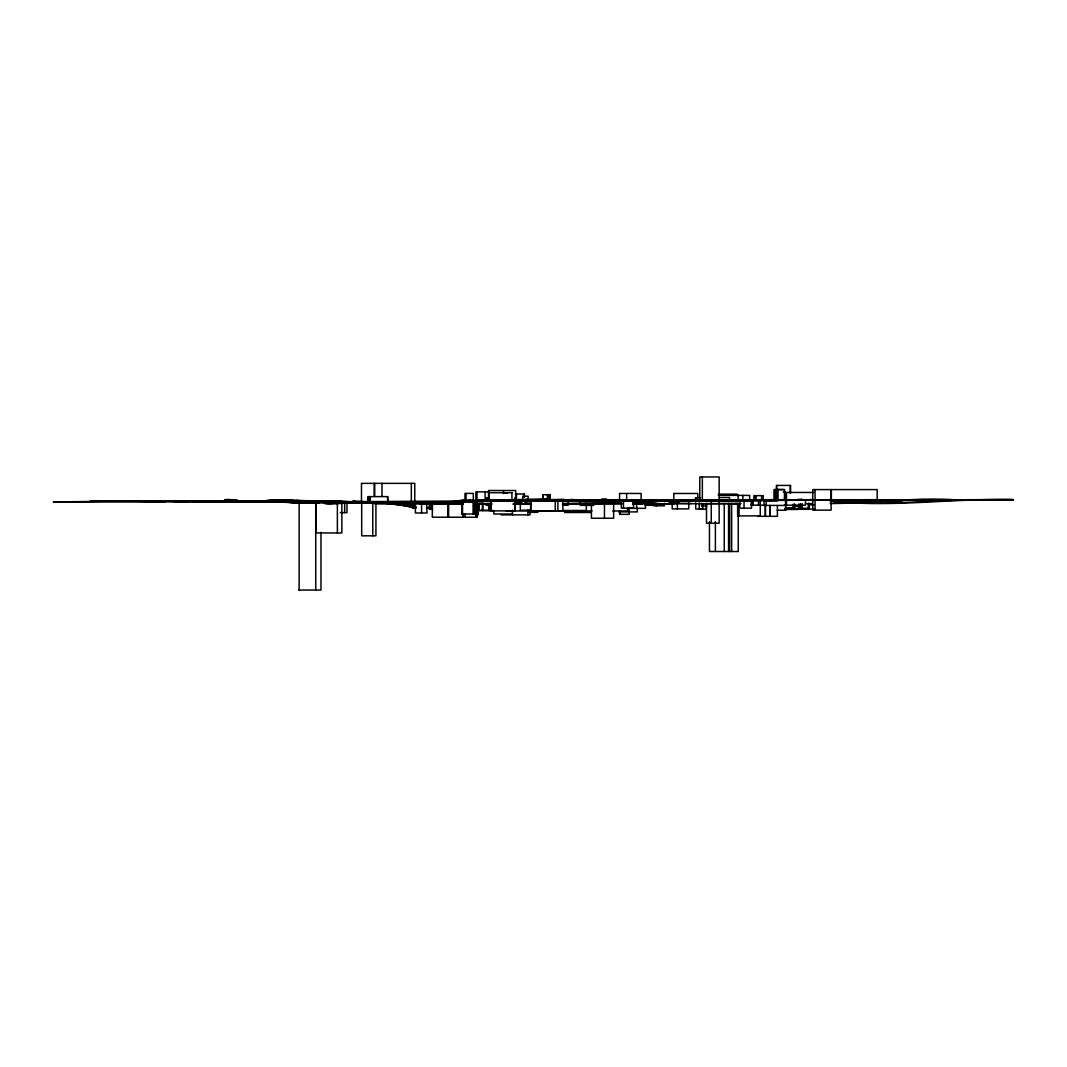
<?xml version="1.0" encoding="UTF-8"?>
<svg xmlns="http://www.w3.org/2000/svg" width="1067" height="1067" viewBox="0 0 1067 1067"><rect width="100%" height="100%" fill="white"/><g stroke="black" fill="none" stroke-linecap="round" stroke-linejoin="round"><path stroke-width="1.5" d="M476.242 503.491L476.255 501.917M547.024 499.796L525.164 499.569L550.185 499.756L550.185 494.715L542.73 494.715L542.73 499.849M414.65 501.97C396.377 502.05 427.84 502.05 411.008 501.917M326.129 501.943L352.59 501.863L353.284 501.117L386.467 503.224M380.239 502.53L363.207 501.663L383.88 503.304L369.182 502.25L352.71 502.49M422.492 502.197L416.037 501.797L419.264 501.997M470.347 500.89L470.534 500.01L463.158 500.01L448.673 502.29L425.28 502.677M406.14 501.837L410.688 501.957M413.036 501.903L412.115 501.863L412.822 501.997M667.889 503.717L672.797 503.277L673.797 501.57L669.156 502.93M245.13 501.623L240.755 501.93M399.391 502.157L406.1 502.144M432.162 502.65L429.294 502.624M486.872 500.916L482.551 500.93M387.468 496.622L387.788 501.797L368.208 501.77L368.208 496.622L387.788 496.622L387.788 501.77L370.409 501.97L379.132 502.237M493.207 500.916L517.482 500.636L515.788 502.984L521.816 502.757M489.166 490.607L489.099 500.876L514.707 499.956M386.281 502.997L400.178 503.224L392.456 503.064M388.975 501.983L402.339 502.05M279.901 499.903L248.171 501.623M426.573 502.57L427.013 512.987L415.383 512.987L415.383 502.704M358.579 501.783L352.07 501.943L370.129 502.33L349.643 501.877L376.118 502.157M547.371 494.715L547.411 499.849L548.451 499.316L544.61 499.809M422.319 503.424L422.985 502.89M352.59 501.863L365.007 502.144M484.952 500.997L478.83 501.01M512.787 500.73L486.899 501.33L616.059 500.063M483.418 500.61C460.384 504.064 490.687 498.409 491.193 502.304M399.551 501.97L392.709 501.943M423.799 503.117L423.146 503.517L432.989 503.024M214.054 501.943L215.041 501.33M487.539 500.93L486.925 500.543M355.058 501.81L461.931 503.797M253.746 500.943L258.641 501.263M835.394 499.889L834.714 503.531L834.381 501.103L840.222 500.356L835.328 500.37M491.14 500.77L491.287 510.88M498.622 500.716L489.313 500.57L485.552 501.45L497.102 501.09M673.21 502.837L683.08 499.756L700.099 500.023M335.025 502.144L317.326 502.557L320.647 502.05L287.463 501.09M831.1 489.593L831.1 510.133L812.774 510.133L812.774 489.593L877.181 489.593L877.181 499.876L835.728 499.876M322.581 501.57L335.598 502.01L283.795 501.877L315.032 502.637L300.414 501.317M447.3 503.464L425.506 503.797L454.942 503.331L424.759 503.597L417.477 502.704M530.632 500.396L600.654 500.436L598.747 500.45M354.244 501.97L342.267 502.317L370.302 501.73M589.491 500.49L563.376 501.343M380.652 502.597C350.643 500.65 324.875 504.091 300.361 501.17M746.727 499.889L747.674 499.583L745.753 499.743L810.8 499.889M476.536 501.69L480.47 500.41L483.898 500.983M498.596 500.41L488.006 500.836L499.756 500.343L496.528 500.476M526.991 499.769L527.978 499.676M427.414 503.691L432.388 503.344M424.839 502.797L433.082 503.237M488.766 501.01L493.474 500.703M282.302 500.957L262.055 501.143M474.575 501.743L479.243 501.183M497.129 500.583L495.208 500.49L613.698 499.783M374.624 501.93L379.612 501.97L332.864 501.81M402.512 501.877L399.938 501.89M305.762 500.97L293.358 500.957M312.698 501.13L311.191 500.756L341.053 501.277L347.962 503.104L354.737 502.584M577.981 500.276L567.217 500.556L663.007 500.303M656.432 500.863L674.211 500.836L652.177 500.943M486.485 501.037L503.557 500.97M632.491 501.823L642.667 500.543L480.403 500.45M457.73 501.93L447.7 502.037M477.122 501.037L478.443 500.93L475.215 500.396L513.72 499.996M453.035 501.983L457.703 501.837L454.795 502.05M363.927 501.85L338.039 501.583M409.781 506.558L413.556 507.078M367.995 502.13L369.289 502.25L359.739 501.797L375.704 502.557M516.401 504.091L523.11 503.344M471.801 501.01C477.069 500.396 472.761 501.037 474.362 501.543L461.758 501.063L463.105 500.957M295.559 500.69L369.475 502.277M329.623 504.184L355.778 502.437M323.621 502.557L349.216 501.837M489.099 500.73L511.88 499.769M700.819 501.45L700.646 500.076L696.404 500.116M707.928 500.49L720.318 500.503L702.059 500.33L743.459 500.463M483.284 503.037L478.963 503.344M514.934 499.716L515.774 499.596M412.969 503.331L396.711 503.357L408.168 503.477M485.978 500.997L487.312 500.743L480.443 500.903M671.196 503.904L675.131 503.384M351.923 501.743L371.649 502.037L382.573 503.251L420.225 503.104M253.573 500.943L248.678 501.117M524.831 502.384L530.873 501.61M353.004 501.837C346.442 503.357 332.731 502.064 323.701 501.93L367.208 502.237M506.051 500.45L532.886 500.01L504.104 500.29M511.44 500.93L553.706 500.143M265.523 500.89L279.341 499.636L289.584 500.516L251.118 500.983M555.267 500.37L562.896 500.863L498.236 501.05M365.861 501.903L369.996 502.304L356.018 501.757M478.389 501.01L481.324 500.676M714.183 500.943L729.561 499.903M598.16 500.33L591.518 501.037L635.892 500.49M576.233 500.263L526.978 500.57M356.298 502.557L366.114 502.45L359.299 502.464M471.681 500.89L474.548 500.596L474.668 501.303M377.385 502.464L378.638 502.424L369.275 502.237M469.053 500.37L473.148 499.97M456.116 502.704L451.648 503.651M473.788 500.997L476.989 500.69L477.002 491.874M667.702 500.943L678.319 500.636M878.688 500.33L888.824 500.143L841.53 500.17L853.933 500.09M428.481 503.104L425.133 503.411L429.854 503.371L427.053 503.331M429.934 502.997L429.214 503.064L463.265 503.371M797.943 499.796L799.116 499.729L793.221 499.783L811.774 499.756L806.865 499.716L808.026 499.743M272.752 501.823L317.352 502.61L288.757 502.384M475.348 500.743L479.456 500.41M802.384 499.449L787.326 500.236M742.992 499.983L700.672 500.61L691.829 499.716L704.127 500.583M414.69 501.81L413.449 501.917L419.104 501.903M625.715 499.849L626.943 499.756L522.457 499.889M797.689 499.783L798.623 499.716L793.741 499.769M237.207 501.943L274.459 501.343M675.838 500.45L668.636 500.783L670.503 500.81M629.93 500.196L632.438 500.143M378.745 502.73L359.979 501.797L362.033 501.69L365.421 501.957L334.691 502.477L361.74 502.13M452.528 502.25L456.903 501.917L453.115 501.837M674.637 500.983L678.172 500.957L670.409 500.81M514.467 500.743L643.588 500.17M732.602 503.851L736.71 503.557M453.822 501.73L458.543 501.41M683.08 499.756L643.894 502.424L635.825 501.85M266.79 500.943L259.268 500.783L290.531 500.863L227.991 500.943L297.92 501.17M473.028 500.556L476.175 500.716L472.708 500.436M402.126 503.277L405.247 503.077M407.181 503.304L411.929 503.09M404.126 503.09L397.111 503.357M564.31 500.423L578.301 500.276M654.311 500.97L659.899 500.65M679.412 499.889L683.507 499.649M716.517 500.196L720.625 499.956M771.188 499.889L773.242 499.849M777.496 499.809L766.626 499.889L770.267 499.889M787.179 499.983L792.674 499.996L787.846 500.036M627.756 500.183L633.184 500.13M804.411 499.823L808.199 499.863L777.029 499.889L777.029 489.54L784.578 489.54L784.578 499.809L785.939 499.796M315.579 502.637L300.907 502.77L305.642 502.77L308.536 501.143L300.854 501.117M339.853 502.25L284.889 500.183M398.778 503.077L383.106 503.064M487.739 500.796L483.324 500.943M456.343 502.85L421.358 503.664L424.506 503.624M696.791 500.396L719.158 500.063M668.329 503.664L678.452 503.117L679.692 499.809L669.956 501.197M274.126 500.29L249.451 501.583L220.135 500.97M304.482 501.05L284.916 500.89M414.196 503.277L402.726 503.131M433.109 503.291L424.933 503.717L432.642 503.344M425.186 502.93L458.517 502.57M678.145 500.223L583.956 500.303M220.189 501.917L275.233 501.063M413.503 503.064L410.515 503.224L428.294 503.211M452.648 502.05L457.57 501.797M706.461 500.983L727.907 499.916M342.574 501.997L350.923 501.85L334.264 502.01M660.393 500.957L669.276 500.463L653.778 500.676L664.434 500.69M383.48 501.93L395.604 501.903M618.153 500.023L658.112 500.17M652.417 500.957L663.567 500.49M445.739 502.023L458.663 501.45M488.006 500.916L487.005 500.97L532.473 499.769M659.086 500.476L654.871 500.663L665.808 500.73M834.447 501.25L869.045 499.689L978.466 500.09M333.438 501.717L308.483 501.33M426.04 503.024L432.322 502.904M489.166 500.957L509.452 500.556L505.558 500.69M445.673 503.237L477.776 501.57M426.84 507.559L429.467 507.439L426.56 508.172M841.636 500.356L844.064 500.25L834.781 500.33M424.599 502.944L432.802 502.597M424.933 502.984L432.962 502.664M448.167 502.01L458.116 501.597M473.054 500.97L478.883 500.756M739.738 500.623L749.688 500.41M253.853 501.77L264.829 501.33M790.58 499.756L737.07 499.889M275.353 500.423L255.893 501.157L275.499 500.89M460.624 500.69L464.558 500.53M432.628 502.957L405.42 503.331M621.301 500.49L633.491 500.45M811.787 499.996L850.639 500.21L842.41 500.33M507.732 500.303L515.454 500.13M461.558 503.771L454.835 503.704M609.817 500.143L608.177 500.21L611.124 500.53L598.934 500.263M654.951 504.037L659.046 503.891M430.094 502.997L432.802 502.904M635.292 500.356L638.8 500.236M275.726 501.343L246.877 501.903M286.796 500.97L304.028 500.903M517.015 499.889L541.676 499.916M706.501 503.384L706.501 523.203L719.158 523.203L719.158 476.962L699.792 476.962L699.792 500.076L702.353 500.103L702.353 476.962M857.481 500.716L835.048 500.81M259.548 501.117L178.856 501.33L273.445 501.237M370.409 501.97L381.959 502.317L348.322 501.81M462.971 503.864L385.36 502.21M584.916 500.29L564.83 500.116M650.123 500.076L641.907 500.143M683.027 500.316L697.578 500.61L621.301 500.383L621.301 508.092L633.491 508.092L633.491 500.383L618.353 500.103L622.861 500.303M733.442 500.17L745.153 500.183M284.796 501.637L334.051 502.05M332.277 502.157L363.834 501.97M388.135 503.224L392.576 503.09M647.095 500.463L678.705 500.623L672.303 500.943L677.492 500.903M489.433 500.45L476.202 500.516M648.202 500.916L658.459 500.556L646.855 500.37M709.968 500.57L736.897 500.49L727.481 500.356M743.446 500.143L732.162 500.156L759.584 499.996M292.158 502.504L306.202 502.944M395.964 503.437L409.235 503.171M421.612 503.117L393.016 503.09L414.436 503.184M426.2 503.117L432.829 502.97M630.41 500.183L631.224 500.17M681.84 500.37L695.431 500.25L695.391 497.715L700.512 497.715M741.685 499.903L746.193 499.783M834.621 502.93L919.581 499.689L1013.65 500.09M250.265 501.81L273.912 501.317M268.377 501.93L333.131 501.983M295.572 502.77L299.92 502.757M482.457 501.117L536.701 500.463M544.57 500.37L595.839 500.143L589.918 500.276L593.332 500.396M652.711 500.957L661.86 500.73L647.362 500.836M316.832 501.663L303.441 501.13L306.682 501.25L305.189 501.41M354.297 502.557L361.019 502.464M394.777 503.504L386.147 503.277M456.409 502.384L426.026 503.09M429.441 503.397L431.028 503.357M632.571 500.29L633.278 500.276L628.223 500.263M739.738 500.45L739.738 508.159L751.555 508.159L751.555 500.45L728.614 500.61M787.673 499.983L814.334 500.156M830.726 500.183L838.942 500.103L838.262 499.903M260.455 501.17L274.552 500.85M293.838 500.863L301.441 500.89L285.916 500.85L297.026 500.543L290.611 500.463L293.265 500.57M275.219 501.543L258.788 501.903L264.269 501.97M301.534 500.957L311.071 500.876L307.776 500.943M362.967 501.93L373.463 502.09M487.099 500.57L486.032 500.41L489.366 500.45L489.673 501.73M515.361 499.863L520.229 499.756M387.401 503.611L401.712 503.424M624.288 500.29L628.89 500.196L600.228 500.316L606.576 500.223M660.766 500.316L664.274 500.236L604.482 500.236M677.892 500.503L657.485 500.663M695.804 500.463L700.512 500.356L695.804 500.276L695.804 497.715M777.243 499.649L748.514 499.783M785.405 499.756L784.338 499.783L785.405 499.783L785.405 492.074L783.285 492.074M797.276 499.956L787.499 500.036M268.631 501.943L284.502 501.65M329.41 501.89L334.224 501.783M380.452 502.677L367.088 502.13L379.879 503.05L376.624 502.797M623.982 500.156L627.209 500.103M695.391 500.45L700.392 500.343M707.194 500.49L728.628 500.21L712.356 500.316L716.224 500.276M293.878 500.957L90.095 501.21L175.748 500.756L216.868 501.717L236.581 500.063L224.523 499.783C231.552 498.156 237.674 502.717 244.583 501.983M257.214 501.917L276.406 501.703L254.186 501.29M547.411 499.849L564.31 499.529L548.131 499.649M699.192 500.303L750.941 500.276L717.091 500.53C705.207 499.716 727.467 500.57 715.25 500.236L719.478 500.276M747.9 500.063L746.113 500.09L760.598 500.036M744.526 500.49L762.331 500.41L704.46 500.37L738.898 500.636L710.555 500.61M797.889 499.983L764.052 500.356L764.052 505.438L785.539 505.438L785.539 500.303L764.052 500.303L766.146 500.356L766.146 505.438M345.148 502.637L323.314 501.85C340.866 503.411 358.285 501.263 375.917 502.144M353.871 502.637L349.109 502.744L377.104 502.557M393.95 501.93L395.003 501.917M590.184 500.49L591.598 500.463M613.178 500.09L617.833 500.023M426.467 503.477L433.002 503.371L427.067 503.531M787.486 499.916L805.638 499.889M299.067 500.957L313.578 500.97M338.559 501.583L319.873 501.783M345.428 502.73L366.755 502.17L363.62 501.983M558.054 499.889L541.689 499.809L554.893 499.983L549.945 500.036M580.208 500.303L593.745 500.09L593.745 505.371L580.208 505.371L580.208 500.236L565.203 499.943L582.542 500.29L564.203 500.09M604.962 500.223L622.581 500.023L620.354 500.023M605.549 500.236L535.247 500.49M605.269 500.13L631.664 500.41M677.612 500.156L630.85 500.89L521.109 500.25M666.341 500.97L672.917 500.863M711.689 500.65L672.824 500.303M834.821 500.183L867.578 499.703L835.581 499.97L864.577 500.09M288.357 500.943L298.2 500.97M257.374 501.93L275.233 501.69M486.112 500.516L489.166 500.45L486.552 500.436L486.605 497.849M355.404 502.69L362.247 502.624M394.07 501.97L398.404 501.917M409.621 503.171L390.042 503.611L375.637 502.717L380.252 502.984L379.399 502.917M413.196 503.504L423.279 503.464M736.03 500.143L734.883 500.156L746.66 500.17M752.675 500.41L743.526 500.53L757.01 500.41M563.509 503.797L621.634 503.357M552.466 500.156L558.281 500.09M588.544 500.276L584.436 500.33L586.343 500.21L586.276 505.371M696.017 500.116L728.868 499.93M769.094 499.889L775.015 499.889M806.932 500.01L813.828 499.916L790.194 499.97L833.58 500.156L738.231 500.09M814.014 499.943L826.605 500.143L807.599 499.97M791.181 500.09L799.73 499.983M276.206 500.983L263.522 500.783L265.776 501.143M514.121 499.823L521.95 499.743M515.574 499.996L500.276 500.45L514.854 500.05M541.342 499.889L554.2 499.97M503.917 500.596L508.025 500.556M563.509 500.103L593.745 500.09L548.838 500.21L550.572 500.196M348.149 502.69L345.855 502.797L351.817 502.73L321.674 502.01M358.125 502.504L380.959 502.65M371.663 502.384L365.154 501.85M584.609 500.33L591.171 500.263M605.976 500.45L613.632 500.383L591.438 500.09L604.456 500.476M700.926 500.21L696.244 500.263L702.353 500.103M765.906 499.783L877.181 499.876L812.774 499.863M795.822 499.876L799.69 499.836L788.926 499.876L799.69 499.849M286.263 500.957L290.998 500.916L285.516 500.61M293.385 500.676L284.369 500.29M328.436 501.983L281.928 502.157M397.644 502.704L376.198 501.943L382.733 501.93M585.636 500.263L562.562 500.25M412.115 501.863L386.121 501.89M576.06 500.476L601.081 500.25M649.069 499.983L608.377 500.143M350.016 502.664L362.513 502.584M361.113 502.477L363.634 502.45M653.271 500.65L679.052 500.45M678.012 500.796L668.636 500.783M709.008 500.49L719.318 500.41M403.086 503.317L404.153 503.304L401.525 503.317M752.448 500.343L785.539 500.21A396.657 396.324 -90 0 1 773.255 500.223L738.324 500.476M810.2 499.956L826.618 500.143M633.251 503.264L654.818 503.09M605.096 503.917L562.256 503.984L622.181 503.904M190.099 501.01L275.459 501.97M294.012 500.957L297.2 500.93M266.763 501.29L258.814 501.25M518.029 499.863L550.585 499.489L518.122 499.543L518.949 499.689M624.915 500.063L615.672 500.036M596.76 500.263L600.854 500.236M605.576 500.476L625.009 500.343M737.617 499.863L753.249 499.823M374.45 502.424L368.622 502.13M652.951 500.69L696.964 500.623L562.042 500.143M751.555 500.45L738.097 500.17L738.057 494.941L718.131 494.941M430.014 503.477L390.682 503.077M412.155 503.491L415.196 503.477M513.294 504.064L531.326 504.091M830.113 503.477C871.286 503.571 912.218 497.195 953.485 499.689M236.154 501.93L275.019 501.743L230.152 501.93L233.673 501.93M565.097 500.17L592.652 500.25M344.948 501.917L378.572 502.624L367.648 502.197M763.812 500.023L783.125 499.93M784.272 500.05L758.504 500.183L760.224 500.05L760.264 516.321M750.554 500.316L784.405 500.116M801.997 500.01L811.4 499.97L800.49 499.636L801.33 499.689M381.066 502.53L350.243 502.49M361.806 502.624L353.564 502.704M536.941 499.716L536.181 499.729L537.355 499.716M600.868 499.729L585.85 499.823L598.334 499.823M305.922 500.957L310.697 500.943M617.62 499.783L601.495 499.756M640.6 500.143L665.981 500.303M687.108 499.796L695.324 499.889M799.183 499.783L737.777 499.956L741.205 500.196M740.271 500.103L803.198 500.023M817.575 499.849L827.205 499.823M322.968 501.69L342.254 501.917L322.701 501.53M835.514 500.356L845.451 500.33M847.838 499.983L873.299 499.876M418.037 501.93L407.674 501.837L420.598 502.023M620.754 503.184L564.496 503.491M633.985 503.131L643.908 503.09M703.82 503.677L740.271 503.531M805.598 503.624L811.987 503.611M564.43 500.01L602.201 500.13M617.273 500.023L630.01 500.13M719.105 500.01L696.684 499.916M733.136 500.17L739.044 500.156M818.082 499.983L256.067 501.983L276.02 501.93L173.054 501.997L119.064 500.97M835.528 500.21L883.796 500.236M322.581 501.823L364.447 501.717L346.335 502.09L358.779 501.957M387.428 501.677L458.93 501.503M219.655 501.917L248.571 501.877M874.06 501.117L898.614 501.09M834.167 501.077L902.202 500.93L835.274 500.756M361.686 502.41L375.931 502.45L375.931 535.821L361.686 535.821L361.686 502.424L375.931 502.424M351.31 502.69L356.485 502.477M413.983 503.517L429.134 503.424M513.094 504.104L531.499 504.091M740.711 503.597L632.744 503.877M655.125 503.931L666.835 503.904M783.578 489.58L774.042 489.58L774.042 499.849L771.828 499.863M488.446 491.874L475.895 491.874L475.895 500.69M813.694 492.461L786.459 492.461L786.486 505.198M489.099 492.701L511.987 492.701M503.464 493.087L507.265 493.087M673.717 493.474L697.858 493.474L697.778 498.102M515.494 493.994L524.43 493.994L524.43 497.075M718.878 494.154L737.177 494.154M720.905 495.368L749.648 495.408L749.648 499.263M719.398 497.515L729.561 497.515L729.561 500.076M486.552 497.849L489.179 497.849M601.881 498.969L606.536 498.969M537.408 499.743L537.995 499.729M793.221 499.756L799.116 499.756M536.554 499.97L553.706 499.943M699.792 500.116L732.095 499.876M784.392 500.05L751.381 500.063L751.381 505.198M784.698 500.063L805.425 500.063L805.425 505.198L784.272 505.184M834.421 500.17L1012.743 499.556C952.031 498.262 891.398 507.892 830.74 501.09M486.552 500.423L511.987 500.41L511.88 492.701M293.132 500.77L299.414 500.756M708.408 500.503L715.65 500.49M835.074 500.73L838.529 500.756M610.217 500.663L648.216 500.65L644.575 500.143M320.98 500.916L295.692 500.916M765.506 500.916L777.403 500.916M461.758 501.143L475.095 501.143M174.748 501.917L186.952 501.917M432.282 501.77L458.623 501.77M165.372 501.997L53.35 501.997L134.735 500.823L261.002 501.93M453.928 501.837L458.023 501.837M193.087 501.917L218.508 501.93M283.462 502.237L324.368 502.117M344.574 502.023L367.915 502.277M299.173 502.784L314.618 502.784M426.013 502.704L427.013 502.704M432.495 502.97L429.441 502.97L429.441 509.319L432.495 509.319M374.597 503.917L395.27 503.917M736.537 503.771L740.645 503.757M474.815 504.157L490.687 504.091M563.243 503.997L573.086 503.984M808.693 504.864L813.774 504.864M486.085 505.278L491.02 505.278M563.229 505.225L568.178 505.225L568.178 500.076L566.99 499.916M644.895 505.278L659.899 505.278M750.941 505.144L765.066 505.184M706.794 506.038L701.579 506.038L701.579 503.477M793.221 506.185L799.116 506.185M785.085 508.212L794.088 508.212M799.663 508.212L800.57 508.212L800.57 503.597M627.369 508.412L645.495 508.319L645.495 503.691M785.232 508.292L793.341 508.292M799.61 508.265L809.253 508.265L809.253 503.651M701.953 508.972L695.711 508.972L695.711 502.81M785.245 508.999L803.011 508.999M806.972 509.106L814.294 509.106M785.645 509.199L808.813 509.319L808.813 503.157M785.165 509.466L798.409 509.466M777.189 510.199L785.939 510.199L785.939 504.318M477.829 510.386L492.047 510.439M531.006 510.239L520.309 510.239L520.309 502.904M477.176 510.493L494.194 510.653M563.469 510.479L586.343 510.479L586.343 504.611M506.238 510.986L592.025 510.986M612.698 510.986L627.529 510.986L627.529 508.052M618.847 511.893L637.306 511.893L637.306 507.492M529.285 512.36L537.915 512.36M340.333 512.64L346.975 512.64L346.975 502.37M564.603 512.507L591.278 512.507M461.758 513.987L475.095 513.987M512.347 514.014L493.808 514.014L493.808 510.8M476.029 514.587L478.163 514.587L478.083 504.958M501.21 514.868L529.992 514.868L529.992 510.053M760.264 515.894L737.617 515.894L737.617 503.557M757.677 516.321L777.403 516.321L777.403 505.531M298.747 590.038L320.98 590.038L320.98 532.273M797.596 499.543L801.704 499.556M630.25 499.876L649.109 500.396L647.509 500.676M841.396 500.196L850.212 500.223M630.957 500.13L641.68 500.143M719.398 500.116L727.294 500.13M762.905 499.996L781.164 500.01M626.689 500.37L673.21 500.183L619.847 500.423M522.87 500.583L514.654 500.503M358.259 501.877L360.313 501.77M366.221 502.25L378.985 502.69M379.705 502.53L374.717 502.464M293.838 502.744L316.699 502.757M433.242 502.784L425.066 502.69M428.36 503.717L433.202 503.717M632.944 503.917L642.147 503.944M476.362 503.757L480.297 503.757M717.971 499.996L727.627 500.036M741.765 500.183L738.657 500.17M835.754 500.223L840.009 500.236M585.69 499.769L616.913 499.889M646.815 500.103L651.71 500.13L642.507 499.956L651.737 500.21L649.923 500.116M545.424 500.01L554 500.303M629.597 500.13L635.572 500.17L632.918 500.143M647.349 500.116L653.804 500.21L647.589 500.17M641.427 500.49L587.597 500.41L589.411 500.423M522.323 500.303L604.629 500.623M646.602 500.61L667.462 500.716M531.673 500.556L473.615 501.57L461.291 500.943L453.088 502.93L424.586 502.677M267.337 500.81L265.283 500.796M209.625 500.903L261.615 501.93M373.917 502.584L375.797 502.357L336.065 501.503L337.559 501.583M290.531 502.584L316.486 502.65M305.362 502.797L314.352 502.824M424.293 503.317L428.947 503.331M851.533 500.103L761.131 500.41M550.212 500.436L505.745 500.583M489.646 500.743L493.101 500.756M379.412 501.73L385.214 501.757M285.356 502.33L319.713 502.477M286.983 502.41L319.06 502.57M421.212 503.09L446.993 503.704M297.52 502.797L313.978 502.864M389.855 503.064L428.641 503.531M986.882 499.889C934.612 499.076 882.596 506.612 830.273 501.17M809.066 499.809L814.041 499.836M788.206 499.823L790.42 499.956M670.636 500.33L674.744 500.356M536.554 499.903L544.01 499.943M553.88 500.09L541.689 499.809M549.358 500.196L550.092 500.21L545.757 500.01M512.12 500.556L520.163 500.903M620.834 501.757L563.123 501.29M306.656 500.743L319.18 500.916M378.718 501.89L390.855 501.97M399.725 502.837L350.469 501.97M397.724 503.291L401.552 503.317M663.541 500.25L674.531 500.343M508.866 500.596L496.715 500.45M373.37 501.89L429.081 502.997M352.523 501.823L353.897 501.783L353.284 501.117M382.119 502.05L362.513 501.837M384.907 502.37L461.864 503.851M462.785 503.997L403.006 502.784M678.078 500.25L683.467 500.303M666.542 500.316L654.218 500.076M548.491 499.996L553.48 500.05M481.937 500.583L489.313 500.57M463.692 500.983L463.038 500.97M691.549 503.451L679.239 503.291M355.071 502.064L361.22 502.184M384.894 502.877L432.095 503.331M475.922 503.904L492.127 504.037M453.862 503.984L462.918 504.064M781.351 499.636L785.285 499.689M751.381 500.156L753.129 500.183M304.255 500.743L321.3 500.943L301.734 500.73L309.417 500.983M297.946 500.77L306.149 500.903M266.657 500.796L281.701 500.957M323.421 501.383L347.509 501.65L323.034 501.543M261.348 500.876L263.762 500.903M703.526 499.97L707.634 500.023M415.156 503.09L429.974 503.077M322.061 502.157L367.568 501.877M398.551 503.344L414.716 503.584M838.088 499.903L836.741 499.823M633.531 500.25L627.489 500.116M646.589 500.303L657.605 500.463L632.664 500.303L635.585 500.41M615.005 500.356L620.474 500.41L530.632 500.463L530.632 510.733L562.896 510.733L562.896 500.463M451.248 501.837L457.97 501.917M379.852 502.65L424.199 503.291M391.469 503.09L410.822 503.144M352.71 501.917L354.591 501.943M462.558 503.984L384.707 502.37M379.412 502.77L433.055 502.677M689.642 499.836L692.656 499.903M695.684 499.956L700.219 500.036M630.997 499.889L628.17 500.116M653.778 500.636L656.258 500.676M544.984 499.823L548.091 499.889M295.839 500.903L298.653 500.957M322.167 501.437L340.373 501.903M688.802 500.436L693.843 500.57M410.582 503.157L416.09 503.264M382.413 502.797L352.11 501.877M275.953 501.517L232.766 500.676L229.832 499.783L240.182 501.983L237.714 501.917M711.022 500.596L712.102 500.65M646.962 500.316L653.257 500.45M438.724 503.557L418.011 502.317M323.141 501.663L343.521 501.903L336.652 501.703M429.067 502.704L432.388 502.784M432.148 502.85L425.666 502.69M380.239 502.65L372.01 502.477L380.025 502.45M590.718 499.729L593.812 499.823M378.652 502.944L380.252 502.984L375.637 502.717M532.753 500.45L521.976 500.41M513.934 503.264L520.269 503.451M390.655 501.917L392.949 501.983M419.211 502.797L425.146 503.131L424.733 502.317M438.977 503.464L451.875 503.851M378.505 502.544L368.502 502.21M350.83 501.877L348.696 501.81L362.38 501.663M304.962 501.09L292.198 500.65M375.157 502.077L382.653 502.77M337.305 501.543L336.372 501.503M313.778 500.836L316.659 500.943M304.669 500.983L298.16 500.756L301.334 500.997M310.084 500.957L296.906 500.49L318.286 500.97M323.261 501.423L331.464 501.477L323.221 501.17M475.962 500.796L479.897 500.943L478.029 500.756M630.477 499.876L633.785 500.01M597.587 500.37L578.807 499.93L599.801 500.236L536.568 500.103M365.688 501.823L368.662 501.93M390.522 503.064L395.417 503.251M363.674 502.25L365.728 502.317M647.055 500.61L654.671 500.93M373.263 502.01L379.865 502.824M363.607 501.77L361.139 501.85M378.385 502.61L372.103 502.33M346.362 501.877L314.805 502.73M575.687 499.983L585.036 500.37M805.732 500.076L813.908 500.436M426.013 502.504L427.013 502.544M369.502 502.037L379.092 502.477M455.502 501.903L457.89 502.023M392.203 503.144L415.05 505.491M320.794 501.997L347.669 502.717L342.56 502.29M426.387 503.477L427.68 503.544M322.234 501.303L336.305 501.983M289.09 500.623L295.532 500.93M303.375 500.823L299.12 500.756M414.076 507.972L414.756 507.999L409.501 505.665M618.673 500.49L602.428 500.303M650.59 500.436L653.511 500.596M372.37 502.01L380.092 502.437M415.81 508.079L413.036 507.919L407.941 505.158M810.587 499.409L813.334 499.569M329.57 501.703L322.767 501.263M740.978 499.863L745.086 500.116M374.89 502.664L371.636 502.45L376.944 502.824M784.578 499.743L784.645 492.074M634.758 500.276L633.038 500.156L642.881 500.303M371.756 502.09L381.199 503.237M374.277 502.61L380.879 503.171L377.691 502.89M384.947 503.104L413.409 506.732M322.367 501.197L333.744 501.983M323.088 501.783L326.409 502.01M341.347 503.05L344.668 503.291M639.04 499.93L643.134 500.25M524.951 503.757L528.885 504.064M415.61 507.185L414.93 506.878M329.876 504.238L325.768 503.917L321.834 501.81M365.634 501.717L368.208 501.93L366.861 501.89M352.95 501.477L356.151 501.69M581.075 499.93L571.178 499.529L574.233 499.97M334.131 503.077L337.372 503.397M402.419 505.171L406.354 505.611M514.307 499.743L515.561 499.903M290.051 501.743L294.039 502.25M413.022 506.332L415.983 506.732M385.254 502.984L411.328 506.678L409.008 505.385M671.53 500.103L675.478 500.663M400.685 504.318L414.463 507.665M542.503 499.516L543.25 499.703M642.974 502.997L646.909 503.997M398.578 503.997L413.503 507.852M407.127 505.385L413.169 507.399L411.075 506.038M412.542 506.545L415.463 507.612M438.577 503.571L448.98 503.904M411.702 505.998L415.863 508.012L411.782 506.238M408.208 505.251L413.569 507.959M240.475 501.943L236.367 499.783L236.541 501.943M380.546 503.037L383.293 503.184M738.324 500.33L739.058 501.33M831.366 489.593L831.366 499.876M815.055 489.593L815.055 510.133M808.266 504.478L808.266 509.106M802.197 503.651L802.197 508.265M799.116 504.171L799.116 508.586L793.221 508.586L793.221 504.171M798.623 504.171L798.623 508.586M794.675 504.171L794.675 508.586M794.382 504.171L794.382 508.586M790.54 493.141L790.54 485.432L776.456 485.432L776.456 490.06M790.3 485.432L790.3 493.141M778.016 489.54L778.016 499.809M776.669 485.432L776.669 490.06M775.749 489.58L775.749 499.849M774.682 489.58L774.682 499.849M770.187 505.531L770.187 516.321M769.934 505.531L769.934 516.321M765.506 505.531L765.506 516.321M765.252 505.531L765.252 516.321M763.278 499.503L763.278 495.648L753.902 495.648L753.902 499.503M761.598 495.635L761.598 499.489M758.504 500.05L758.504 505.184M756.143 495.635L756.143 499.489M755.183 495.635L755.183 499.503M753.129 500.063L753.129 505.198M744.046 500.45L744.046 508.159M742.899 495.355L742.899 500.49M739.058 503.557L739.058 515.894M738.257 515.028L738.257 551.532L709.462 551.492L709.462 521.656M731.642 503.424L731.642 551.492M729.641 503.424L729.641 551.492M728.574 503.424L728.574 551.492M724.266 503.424L724.266 551.492M715.383 521.656L715.383 551.492M711.262 500.09L711.262 523.203M706.314 504.531L706.314 509.172L699.245 509.132L699.245 502.81M702.78 504.504L702.78 509.146M702.139 503.477L702.139 506.038M688.762 502.73L688.762 508.892L672.21 508.892L672.21 502.73M677.372 502.73L677.372 508.892M673.797 493.474L673.717 501.183M664.434 503.251L664.434 505.811L653.778 505.811L653.778 503.251M656.258 503.251L656.258 505.811M641.12 499.636L641.12 493.461L619.58 493.461L619.58 499.636M636.559 503.691L636.559 508.412M629.237 511.12L629.237 514.334L619.607 514.334L619.607 511.12M628.916 507.492L628.916 511.893M626.622 493.461L626.622 499.636M623.461 500.383L623.461 508.092M620.22 511.12L620.22 514.334M613.632 503.531L613.632 518.242L591.438 518.242L591.438 505.158M604.456 503.531L604.456 518.242M557.881 500.463L557.881 510.733M555.267 500.463L555.267 510.733M550.052 494.715L550.052 499.849M548.278 494.715L548.291 499.849M542.77 494.715L542.77 499.849M530.779 500.463L530.779 510.733M528.125 500.196L528.125 496.182L522.683 496.182L522.683 500.196M527.885 510.053L527.885 514.868M523.924 493.994L523.924 497.075M516.468 493.994L516.468 500.156M515.988 493.994L515.988 500.156M515.668 499.329L515.668 490.513L488.499 490.513L488.499 500.796M514.921 497.582L514.921 500.156M514.694 500.61L514.694 510.88M512.427 510.053L512.427 514.868M503.464 490.607L503.477 493.541M489.673 504.318L489.673 510.493M488.686 504.318L488.686 510.493M485.112 491.874L485.112 500.69M482.951 504.318L482.951 510.493M482.337 504.318L482.337 510.493M479.203 504.318L479.203 510.493M477.736 504.958L477.736 514.587M477.322 504.918L477.336 517.255L432.282 517.188L432.495 501.77M477.109 504.958L477.122 514.587M475.842 504.918L475.842 517.255M475.055 501.143L475.055 513.987M474.348 501.143L474.362 513.987M473.321 501.103L473.321 493.394L464.985 493.394L464.985 501.103M473.081 501.143L473.081 513.987M466.052 493.394L466.052 501.103M465.239 514.174L465.239 517.255M463.531 514.174L463.531 517.255M463.158 514.107L463.158 517.188M462.504 501.143L462.504 513.987M462.278 501.143L462.278 513.987M461.904 501.143L461.904 513.987M448.673 501.77L448.54 517.188M448.087 501.77L448.087 517.188M448.047 501.77L448.047 517.188M431.028 502.97L431.028 509.319M421.585 502.704L421.585 512.987M414.756 502.33L414.756 483.364L361.473 483.364L361.473 503.917M411.328 483.364L411.328 502.33M381.986 483.364L381.986 496.008M374.717 483.364L374.717 496.008M374.17 483.364L374.17 496.008M372.783 502.424L372.783 535.821M370.302 496.622L370.302 501.77M370.142 496.622L370.142 501.77M368.288 496.622L368.288 501.77M344.668 502.37L344.668 512.64M341.867 502.117L341.867 532.953L316.245 532.953L316.245 502.117M337.372 503.744L337.372 532.953M315.725 502.57L315.725 590.038M299.12 502.57L299.12 590.038M546.331 499.516L529.339 499.769L546.331 499.516M485.565 500.396L487.232 500.903L485.565 500.396M458.837 501.597L448.353 502.89L460.624 502.17L458.837 501.597M649.723 500.223L645.802 500.97L680.933 500.183L649.723 500.223M382.386 501.957L384.72 502.01L382.386 501.957M506.065 500.263L493.221 500.61L506.065 500.263M332.797 501.423L335.105 501.517L332.797 501.423M804.411 499.97L784.698 500.223L805.425 499.93L804.411 499.97M671.076 500.423L654.751 500.476L671.076 500.423M654.018 500.41L647.816 500.45L655.858 500.783L654.018 500.41M426 503.637L419.798 503.651L426 503.637M514.761 500.61L491.14 500.61L491.14 510.88L514.761 510.88L514.761 500.61M393.029 503.371L390.655 503.264L393.029 503.371"/></g></svg>
